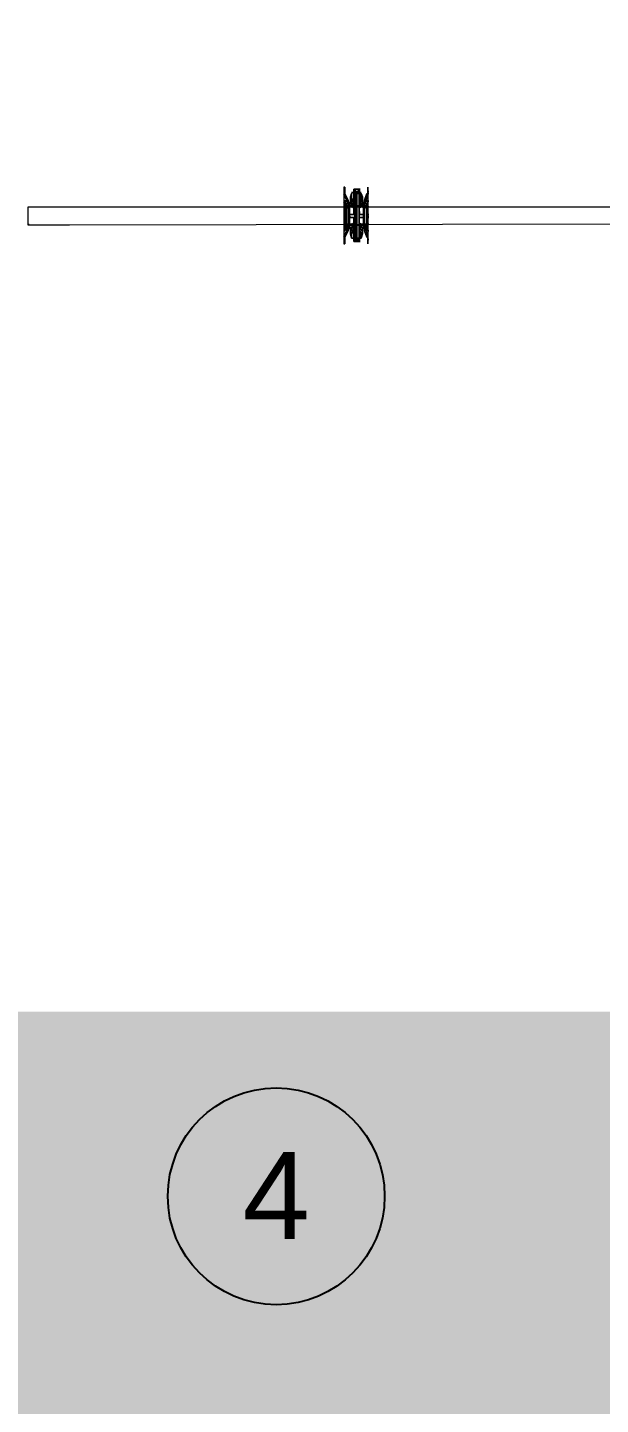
# Model space of a CAD drawing. Header units: feet. Extents: x -354 to 55127, y -297 to 4121.
# Drawn here: x 4316.1 to 4486.5, y 1053.7 to 1463 of the extents above; entities that cross this region are included whole.
import ezdxf
from ezdxf.enums import TextEntityAlignment as Align

# ---------------------------------------------------------------- set-up
doc = ezdxf.new("R2018")
doc.units = ezdxf.units.FT
doc.header["$MEASUREMENT"] = 0
doc.layers.add('G-ANNO-TEXT', color=1, linetype='Continuous')
doc.styles.add('NEI-A', font='arial.ttf')
doc.styles.get("Standard").update_dxf_attribs({"font": 'arial.ttf'})

# ---------------------------------------------------------------- blocks, each defined once
blk = doc.blocks.new('DETAIL_TITLE')
blk.add_circle((0.5923, -0.5126), 0.25)
at = {"style": 'NEI-A', "flags": 8}
blk.add_attdef('#', text='', height=0.2, dxfattribs=at).set_placement((0.5922, -0.5109), align=Align.MIDDLE_CENTER)
at = {"lineweight": 30, "flags": 104}
blk.add_attdef('DETAIL_TITLE', text='', height=0.2, dxfattribs=at).set_placement((0.9099, -0.5251), align=Align.BOTTOM_LEFT)
at = {"style": 'NEI-A'}
for tag, p in [('SCALE:', (0.9386, -0.7379)), ('1"_=_', (1.5474, -0.7379))]:
    blk.add_attdef(tag, text='', height=0.1, dxfattribs=at).set_placement(p, align=Align.BOTTOM_LEFT)
blk = doc.blocks.new('A$C47dfd34d')
at = {"lineweight": 5}
for points in [[(0.4866, 0.23), (0.4866, 0.2283), (0.485, 0.2283), (0.4866, 0.2283), (0.4866, 0.23), (0.4866, 0.2283), (0.4883, 0.225), (0.4866, 0.225), (0.485, 0.2267), (0.4866, 0.225), (0.4883, 0.225), (0.4866, 0.225), (0.4866, 0.2233), (0.4883, 0.2233), (0.4883, 0.2217), (0.49, 0.2217), (0.4883, 0.2217), (0.4883, 0.2233), (0.4883, 0.225), (0.4916, 0.225), (0.49, 0.2283), (0.4866, 0.2283), (0.49, 0.2283), (0.4916, 0.2283), (0.4916, 0.23), (0.4866, 0.24), (0.4866, 0.2383), (0.485, 0.2383), (0.49, 0.2283), (0.4866, 0.2283), (0.485, 0.2283), (0.4866, 0.2283), (0.4883, 0.225), (0.4866, 0.225), (0.485, 0.2267), (0.4866, 0.225), (0.4883, 0.225), (0.4866, 0.2283), (0.4883, 0.225), (0.4916, 0.225), (0.49, 0.2283), (0.485, 0.2383), (0.4866, 0.2383), (0.4866, 0.24), (0.4866, 0.2433), (0.4866, 0.25), (0.485, 0.25), (0.4866, 0.25), (0.4866, 0.2433), (0.4866, 0.24), (0.4916, 0.23), (0.4916, 0.2283), (0.49, 0.2283), (0.4866, 0.2283)], [(0.485, 0.24), (0.4866, 0.24)], [(0.4966, 0.225), (0.495, 0.225), (0.495, 0.235), (0.4966, 0.24), (0.4966, 0.2317), (0.5, 0.2317), (0.4966, 0.2317), (0.4966, 0.23), (0.4966, 0.2283), (0.5, 0.2283), (0.5016, 0.2283), (0.5, 0.2283), (0.4983, 0.2233), (0.4966, 0.2233), (0.4966, 0.23), (0.4966, 0.2233), (0.4983, 0.2233), (0.5, 0.2283), (0.4966, 0.2283), (0.4966, 0.23), (0.4966, 0.2317), (0.5, 0.2317), (0.5, 0.2417), (0.5, 0.2317), (0.4966, 0.2317), (0.4966, 0.24), (0.4966, 0.2317), (0.4966, 0.23), (0.4966, 0.2283), (0.5, 0.2283), (0.4983, 0.2233), (0.4966, 0.2233), (0.4966, 0.23), (0.4966, 0.225), (0.4983, 0.2233), (0.4966, 0.225), (0.4983, 0.2233), (0.4983, 0.225), (0.4983, 0.2233), (0.4966, 0.2233)], [(0.4966, 0.24), (0.4966, 0.2317), (0.4966, 0.23), (0.4966, 0.2283), (0.5, 0.2283), (0.4983, 0.2233), (0.5, 0.2233), (0.4983, 0.2233), (0.4966, 0.225), (0.4983, 0.2233), (0.4966, 0.225), (0.495, 0.225), (0.495, 0.235), (0.4966, 0.24), (0.495, 0.235), (0.495, 0.225), (0.4966, 0.225), (0.4966, 0.2267), (0.4966, 0.225), (0.495, 0.225), (0.495, 0.235), (0.495, 0.225), (0.4966, 0.225), (0.4966, 0.2267), (0.4966, 0.225), (0.495, 0.225), (0.495, 0.235)], [(0.495, 0.225), (0.495, 0.235), (0.495, 0.225), (0.4966, 0.225), (0.4983, 0.2233), (0.4966, 0.225), (0.4983, 0.2233), (0.4983, 0.225), (0.4983, 0.2233), (0.4966, 0.225), (0.4983, 0.2233), (0.4966, 0.225)], [(0.4966, 0.2417), (0.5, 0.2417)], [(0.5, 0.2433), (0.5, 0.235)], [(0.5016, 0.2317), (0.5, 0.2317), (0.5, 0.2417), (0.5, 0.2317), (0.5016, 0.2317), (0.5, 0.2317)], [(0.5016, 0.2117), (0.5, 0.2117), (0.5, 0.2367), (0.5016, 0.2367), (0.5, 0.2367), (0.5, 0.2117)], [(0.5016, 0.2117), (0.5, 0.2117), (0.5, 0.2367), (0.5016, 0.2367), (0.5, 0.2367), (0.5, 0.2117)], [(0.5016, 0.21), (0.5, 0.21), (0.5, 0.2117), (0.5, 0.21), (0.5016, 0.21), (0.5, 0.21), (0.5016, 0.21), (0.5, 0.21), (0.5, 0.2083), (0.5, 0.2117), (0.5, 0.21), (0.5, 0.2117), (0.5, 0.235), (0.5016, 0.235), (0.5, 0.235), (0.5, 0.2117), (0.5, 0.21), (0.5, 0.2117), (0.5, 0.2083), (0.5, 0.21)], [(0.5, 0.2117), (0.5, 0.2083), (0.5, 0.2117), (0.5, 0.235), (0.5016, 0.235), (0.5, 0.235)], [(0.505, 0.2433), (0.5033, 0.2433), (0.5016, 0.2433), (0.5033, 0.2433), (0.5016, 0.2433), (0.5033, 0.2433), (0.5016, 0.2433), (0.5033, 0.2433)], [(0.5033, 0.2417), (0.5033, 0.2217), (0.5016, 0.2217), (0.5016, 0.2417)], [(0.5033, 0.2217), (0.505, 0.2217), (0.505, 0.24), (0.5066, 0.24), (0.505, 0.24), (0.505, 0.2217), (0.5083, 0.2217), (0.5083, 0.2417), (0.505, 0.2417), (0.505, 0.2217), (0.5033, 0.2217), (0.5033, 0.1917), (0.5016, 0.1917), (0.5016, 0.2217), (0.5016, 0.1917), (0.5033, 0.1917)], [(0.5033, 0.2417), (0.5033, 0.2217), (0.5016, 0.2217), (0.5016, 0.2417)], [(0.5066, 0.245), (0.5066, 0.2433), (0.505, 0.2433), (0.505, 0.2417), (0.505, 0.2433), (0.5066, 0.2433)], [(0.505, 0.2417), (0.505, 0.2217), (0.5083, 0.2217), (0.5083, 0.2417)], [(0.5083, 0.2433), (0.5083, 0.2417)], [(0.5083, 0.2083), (0.5083, 0.2117), (0.51, 0.2117), (0.5083, 0.2117), (0.5083, 0.2367), (0.51, 0.2367), (0.5083, 0.2367), (0.5083, 0.2117)], [(0.5116, 0.2417), (0.51, 0.2417)], [(0.5116, 0.24), (0.5133, 0.235), (0.5116, 0.24), (0.5116, 0.2317), (0.51, 0.2317), (0.5116, 0.2317)], [(0.5233, 0.2433), (0.5216, 0.2433), (0.5216, 0.24), (0.5233, 0.24), (0.5216, 0.24), (0.5216, 0.2433), (0.5216, 0.25), (0.5216, 0.2433)], [(0.4866, 0.22), (0.485, 0.22)], [(0.485, 0.22), (0.4866, 0.22)], [(0.4916, 0.225), (0.4933, 0.225), (0.4916, 0.2283), (0.4916, 0.23), (0.4916, 0.2283), (0.49, 0.2283), (0.4916, 0.225), (0.4883, 0.225), (0.4883, 0.2233), (0.4866, 0.2233), (0.4866, 0.1883), (0.4883, 0.1883), (0.4866, 0.1883), (0.4866, 0.2233), (0.4883, 0.2233), (0.4883, 0.2217), (0.4883, 0.22), (0.49, 0.2183), (0.49, 0.22), (0.4916, 0.22), (0.49, 0.22), (0.4916, 0.22), (0.49, 0.22), (0.4916, 0.22), (0.49, 0.22), (0.4916, 0.22), (0.49, 0.22), (0.4916, 0.22), (0.4916, 0.2217)], [(0.4883, 0.1883), (0.4883, 0.19), (0.4883, 0.1883), (0.4883, 0.1867), (0.4883, 0.1883), (0.4866, 0.1883), (0.4866, 0.2233), (0.4866, 0.1883)], [(0.49, 0.2217), (0.4883, 0.22), (0.49, 0.2183), (0.4916, 0.22)], [(0.49, 0.2217), (0.4883, 0.2217), (0.4883, 0.22), (0.4883, 0.2183), (0.49, 0.2183), (0.4916, 0.2183), (0.4916, 0.22), (0.4916, 0.2217)], [(0.49, 0.2217), (0.4883, 0.22), (0.49, 0.2183), (0.4916, 0.22)], [(0.49, 0.2217), (0.4883, 0.22), (0.49, 0.2183), (0.4916, 0.22)], [(0.49, 0.2217), (0.4883, 0.22), (0.49, 0.2183), (0.4916, 0.22)], [(0.49, 0.22), (0.49, 0.2183), (0.4883, 0.22), (0.4883, 0.2183), (0.49, 0.2183), (0.4916, 0.2183), (0.4916, 0.22)], [(0.4883, 0.1917), (0.4883, 0.1933), (0.4883, 0.2183), (0.4883, 0.1933), (0.4916, 0.1933), (0.4916, 0.1917), (0.49, 0.1917)], [(0.4983, 0.2317), (0.4983, 0.2283)], [(0.4983, 0.2317), (0.4983, 0.2283)], [(0.5, 0.2233), (0.4983, 0.2233)], [(0.5, 0.2217), (0.4983, 0.2217)], [(0.5016, 0.2283), (0.5, 0.2283)], [(0.51, 0.2317), (0.5083, 0.2317)], [(0.5116, 0.225), (0.51, 0.2233), (0.51, 0.225), (0.51, 0.2233)], [(0.5166, 0.23), (0.5166, 0.2283)], [(0.5166, 0.2217), (0.5166, 0.225), (0.5166, 0.2217), (0.5166, 0.22), (0.5166, 0.2217), (0.5183, 0.2217)], [(0.5183, 0.2217), (0.5166, 0.22), (0.5183, 0.2183), (0.52, 0.22)], [(0.5183, 0.2217), (0.5166, 0.22), (0.5183, 0.2183), (0.52, 0.22)], [(0.52, 0.22), (0.5183, 0.22)], [(0.5183, 0.22), (0.52, 0.22), (0.5183, 0.2183)], [(0.52, 0.2233), (0.52, 0.225), (0.5216, 0.225), (0.5216, 0.2267), (0.5216, 0.225), (0.52, 0.225)], [(0.485, 0.2083), (0.4866, 0.2083)], [(0.4866, 0.2083), (0.485, 0.2083)], [(0.485, 0.205), (0.4866, 0.205)], [(0.4866, 0.205), (0.485, 0.205)], [(0.485, 0.2033), (0.4866, 0.2033)], [(0.4866, 0.2033), (0.485, 0.2033)], [(0.485, 0.1933), (0.4866, 0.1933)], [(0.4866, 0.1933), (0.485, 0.1933)], [(0.4883, 0.1917), (0.4883, 0.1933), (0.49, 0.1933), (0.4916, 0.1933), (0.4916, 0.1917), (0.49, 0.1917), (0.49, 0.19)], [(0.49, 0.1933), (0.4883, 0.1917), (0.49, 0.19), (0.4916, 0.1917)], [(0.49, 0.1933), (0.4883, 0.1917), (0.49, 0.19), (0.4916, 0.1917)], [(0.49, 0.1933), (0.4883, 0.1933), (0.4883, 0.1917), (0.4883, 0.19), (0.49, 0.19), (0.4916, 0.19), (0.4916, 0.1917), (0.4916, 0.1933)], [(0.49, 0.1933), (0.4883, 0.1917), (0.49, 0.19), (0.4916, 0.1917)], [(0.49, 0.1933), (0.4883, 0.1917), (0.49, 0.19), (0.4916, 0.1917)], [(0.4916, 0.1917), (0.49, 0.1917)], [(0.4916, 0.1917), (0.49, 0.1917)], [(0.4916, 0.1917), (0.49, 0.1917)], [(0.4916, 0.1917), (0.49, 0.1917)], [(0.5, 0.2), (0.5, 0.2033), (0.5, 0.2), (0.5, 0.2017), (0.5, 0.2033), (0.5016, 0.2033), (0.5, 0.2033), (0.5016, 0.2033), (0.5, 0.2033), (0.5, 0.2), (0.5, 0.2033), (0.5016, 0.2033), (0.5, 0.2033), (0.5016, 0.2033), (0.5, 0.2033), (0.5016, 0.2033), (0.5, 0.2033), (0.5016, 0.2033), (0.4933, 0.2033), (0.5016, 0.2033), (0.5, 0.2033), (0.5, 0.2), (0.5, 0.2033), (0.5016, 0.2033), (0.5, 0.2033), (0.5016, 0.2033), (0.5, 0.2033), (0.5, 0.2017), (0.5, 0.2), (0.5, 0.2033), (0.5, 0.2), (0.5, 0.1783), (0.5, 0.1683), (0.5, 0.1783), (0.5016, 0.1783), (0.5, 0.1783)], [(0.5016, 0.2033), (0.4933, 0.2033)], [(0.4933, 0.1933), (0.5, 0.1933)], [(0.5, 0.1933), (0.4933, 0.1933)], [(0.4933, 0.1917), (0.4966, 0.1917), (0.4933, 0.1917), (0.5, 0.1917), (0.4983, 0.1917), (0.5, 0.1917)], [(0.4983, 0.1883), (0.4983, 0.19), (0.4966, 0.1883), (0.4966, 0.1867), (0.4966, 0.1883), (0.4983, 0.1883), (0.5, 0.185), (0.4983, 0.185), (0.4983, 0.1833), (0.4966, 0.1833), (0.4966, 0.1867), (0.4966, 0.1883), (0.495, 0.1883), (0.495, 0.1783), (0.4966, 0.1717), (0.495, 0.1783), (0.4966, 0.1717), (0.495, 0.1783), (0.495, 0.1883), (0.4966, 0.1883), (0.4966, 0.1867), (0.4966, 0.1883), (0.4983, 0.1883), (0.5, 0.1883)], [(0.4966, 0.1883), (0.495, 0.1883), (0.495, 0.1783), (0.495, 0.1883), (0.4966, 0.1883), (0.4983, 0.19), (0.4966, 0.1883), (0.495, 0.1883), (0.495, 0.1783), (0.495, 0.1883), (0.4966, 0.1883), (0.4983, 0.19), (0.4966, 0.1883), (0.4983, 0.19)], [(0.4983, 0.195), (0.4966, 0.1933)], [(0.4966, 0.1833), (0.4966, 0.1883), (0.4983, 0.1883), (0.5, 0.185), (0.4983, 0.185), (0.4983, 0.1833), (0.4966, 0.1833), (0.4966, 0.1867), (0.4966, 0.1883), (0.4983, 0.19), (0.4983, 0.1883), (0.4983, 0.19), (0.4966, 0.1883), (0.4983, 0.19), (0.4966, 0.1883), (0.4983, 0.19), (0.4983, 0.1883), (0.5, 0.1883), (0.4983, 0.1883), (0.5, 0.185), (0.5016, 0.185), (0.5, 0.185), (0.5016, 0.185), (0.5, 0.185), (0.4983, 0.185), (0.4983, 0.1833)], [(0.5, 0.1917), (0.4983, 0.1917)], [(0.5, 0.1917), (0.4983, 0.1917)], [(0.5, 0.1917), (0.4983, 0.1917)], [(0.5016, 0.21), (0.5, 0.21), (0.5, 0.2083), (0.5, 0.21), (0.5016, 0.21), (0.5, 0.21)], [(0.5016, 0.21), (0.5, 0.21)], [(0.5016, 0.2033), (0.5, 0.2033), (0.5016, 0.2033), (0.5, 0.2033), (0.5016, 0.2033), (0.5, 0.2033), (0.5016, 0.2033), (0.5, 0.2033), (0.5, 0.2017), (0.5, 0.2), (0.5, 0.1783), (0.5016, 0.1783), (0.5, 0.1783), (0.5, 0.2), (0.5, 0.2017), (0.5, 0.2033)], [(0.5016, 0.2033), (0.5, 0.2033)], [(0.5016, 0.2017), (0.5, 0.2017), (0.5, 0.1767), (0.5016, 0.1767), (0.5, 0.1767), (0.5, 0.2017)], [(0.5016, 0.2017), (0.5, 0.2017), (0.5, 0.1767), (0.5016, 0.1767), (0.5, 0.1767), (0.5, 0.2017)], [(0.5083, 0.2), (0.5083, 0.2017)], [(0.515, 0.1933), (0.5083, 0.1933)], [(0.51, 0.19), (0.5116, 0.1883), (0.51, 0.19), (0.51, 0.1883), (0.5083, 0.1883), (0.51, 0.1883)], [(0.5183, 0.1933), (0.5166, 0.1917), (0.5183, 0.19), (0.52, 0.1917)], [(0.5183, 0.1933), (0.5166, 0.1917), (0.5183, 0.19), (0.52, 0.1917)], [(0.52, 0.1917), (0.5183, 0.1917)], [(0.5233, 0.2083), (0.5216, 0.2083)], [(0.5233, 0.2083), (0.5216, 0.2083)], [(0.5233, 0.205), (0.5216, 0.205)], [(0.5233, 0.2033), (0.5216, 0.2033)], [(0.5233, 0.1933), (0.5216, 0.1933)], [(0.485, 0.1867), (0.4866, 0.1883), (0.4883, 0.1883), (0.4866, 0.185), (0.49, 0.185), (0.485, 0.175), (0.4866, 0.175), (0.4866, 0.1733), (0.4916, 0.1833), (0.49, 0.185), (0.4866, 0.185), (0.4883, 0.1883), (0.4866, 0.1883)], [(0.485, 0.1833), (0.4866, 0.1833), (0.4866, 0.185), (0.4866, 0.1833)], [(0.485, 0.1833), (0.4866, 0.1833), (0.4866, 0.185), (0.4866, 0.1833)], [(0.4866, 0.1883), (0.4866, 0.1867)], [(0.495, 0.1883), (0.495, 0.1783)], [(0.4966, 0.1867), (0.4966, 0.1883), (0.4983, 0.1883), (0.5, 0.185), (0.4983, 0.185), (0.4983, 0.1833), (0.4966, 0.1833)], [(0.4966, 0.1817), (0.4966, 0.18)], [(0.4966, 0.1717), (0.4966, 0.18), (0.5, 0.18), (0.5, 0.1717)], [(0.4966, 0.1717), (0.5, 0.1717), (0.5, 0.18), (0.4966, 0.18)], [(0.4966, 0.1717), (0.4966, 0.18), (0.5, 0.18), (0.5, 0.1717)], [(0.4983, 0.1833), (0.4983, 0.18)], [(0.4983, 0.1833), (0.4983, 0.18)], [(0.5016, 0.18), (0.5, 0.18)], [(0.5, 0.1783), (0.5, 0.1683)], [(0.505, 0.17), (0.5033, 0.17), (0.5016, 0.17), (0.5033, 0.17)], [(0.5066, 0.1717), (0.505, 0.1717)], [(0.5083, 0.17), (0.5066, 0.17)], [(0.51, 0.185), (0.5083, 0.185), (0.51, 0.185), (0.5116, 0.185), (0.5116, 0.1833), (0.5133, 0.1867), (0.5116, 0.1883), (0.51, 0.1883)], [(0.5083, 0.18), (0.51, 0.18), (0.51, 0.1833), (0.51, 0.18)], [(0.5083, 0.1683), (0.5083, 0.1717), (0.51, 0.1717), (0.5116, 0.1717), (0.5116, 0.18), (0.5116, 0.1817), (0.5116, 0.18), (0.51, 0.18), (0.51, 0.1717), (0.5083, 0.1717), (0.5083, 0.1683), (0.51, 0.1683)], [(0.5116, 0.1833), (0.5133, 0.1867), (0.5116, 0.1883), (0.51, 0.1883), (0.51, 0.185), (0.5116, 0.185)], [(0.5116, 0.1717), (0.51, 0.1717), (0.51, 0.18), (0.5116, 0.18)], [(0.5116, 0.1717), (0.5133, 0.1783), (0.5133, 0.1883), (0.5133, 0.1867), (0.5133, 0.1883), (0.5133, 0.1783)], [(0.5216, 0.1867), (0.5216, 0.1883), (0.52, 0.1883), (0.5216, 0.185), (0.5183, 0.185), (0.5216, 0.175), (0.5216, 0.1733), (0.52, 0.1733), (0.5166, 0.1833), (0.5166, 0.185), (0.5183, 0.185), (0.5166, 0.1883), (0.5216, 0.1883), (0.5216, 0.1867), (0.5216, 0.1883)], [(0.5216, 0.1833), (0.5216, 0.185), (0.5216, 0.1833), (0.5233, 0.1833)], [(0.5216, 0.1733), (0.5216, 0.1717), (0.5216, 0.17), (0.5216, 0.1633), (0.5216, 0.1717)], [(0.5233, 0.17), (0.5216, 0.17)], [(0.505, 0.1683), (0.5066, 0.1683), (0.5083, 0.1683), (0.5066, 0.1683), (0.5083, 0.1667), (0.51, 0.1667), (0.5083, 0.1667), (0.5066, 0.1667), (0.5083, 0.1667), (0.51, 0.1667), (0.5083, 0.1667), (0.5066, 0.1667), (0.5083, 0.1667), (0.5066, 0.1683), (0.505, 0.1683), (0.5033, 0.1683), (0.5016, 0.1683), (0.5033, 0.1683), (0.5016, 0.1683), (0.5033, 0.1683)], [(0.5083, 0.1683), (0.5066, 0.1683)]]:
    blk.add_lwpolyline(points, close=True, dxfattribs=at)
for points in [[(0.49, 0.2283), (0.485, 0.2383), (0.4866, 0.2383), (0.4866, 0.24), (0.4866, 0.2433), (0.4866, 0.25), (0.485, 0.25), (0.4866, 0.25), (0.4866, 0.2433), (0.4866, 0.24), (0.4916, 0.23), (0.4916, 0.2283), (0.49, 0.2283), (0.4916, 0.2283), (0.4933, 0.225), (0.4916, 0.225), (0.4916, 0.2217), (0.49, 0.2217), (0.4916, 0.2217), (0.4916, 0.22), (0.49, 0.22), (0.4916, 0.22), (0.4916, 0.2217), (0.49, 0.2217), (0.4883, 0.2217), (0.4883, 0.22)], [(0.485, 0.25), (0.485, 0.1633)], [(0.485, 0.2433), (0.4866, 0.2433), (0.485, 0.2433)], [(0.485, 0.2433), (0.4866, 0.2433), (0.485, 0.2433)], [(0.485, 0.2433), (0.4866, 0.2433), (0.485, 0.2433)], [(0.485, 0.2433), (0.4866, 0.2433), (0.485, 0.2433)], [(0.4883, 0.1867), (0.4883, 0.1883), (0.4883, 0.19), (0.4883, 0.1883), (0.4916, 0.1883), (0.49, 0.185), (0.4916, 0.1833), (0.4866, 0.1733), (0.4866, 0.175), (0.485, 0.175), (0.49, 0.185), (0.4916, 0.1833), (0.4866, 0.1733), (0.4866, 0.175), (0.485, 0.175), (0.49, 0.185), (0.4916, 0.185), (0.4933, 0.1883), (0.4916, 0.1883), (0.4933, 0.1883), (0.4933, 0.225), (0.4916, 0.225), (0.4933, 0.225), (0.4916, 0.2283), (0.4916, 0.23), (0.4916, 0.2283), (0.49, 0.2283), (0.4916, 0.2283), (0.4916, 0.23), (0.4866, 0.24), (0.485, 0.24), (0.4866, 0.24), (0.4866, 0.2383), (0.485, 0.2383), (0.49, 0.2283)], [(0.4866, 0.24), (0.4866, 0.24)], [(0.4866, 0.24), (0.4866, 0.24)], [(0.4866, 0.24), (0.4866, 0.24)], [(0.4866, 0.24), (0.4866, 0.24)], [(0.4966, 0.2417), (0.5, 0.2417)], [(0.4966, 0.2417), (0.5, 0.2417)], [(0.4966, 0.235), (0.4966, 0.235)], [(0.4966, 0.235), (0.4966, 0.235)], [(0.4966, 0.235), (0.4966, 0.235)], [(0.4966, 0.235), (0.4966, 0.235)], [(0.4983, 0.24), (0.4983, 0.24)], [(0.4983, 0.24), (0.4983, 0.24)], [(0.4983, 0.24), (0.4983, 0.24)], [(0.4983, 0.24), (0.4983, 0.24)], [(0.5016, 0.2467), (0.5, 0.2467), (0.5016, 0.2467), (0.5016, 0.245), (0.5, 0.245), (0.5016, 0.245), (0.5033, 0.2433), (0.5016, 0.2433), (0.5, 0.2433), (0.5, 0.245), (0.5, 0.2467), (0.5, 0.245), (0.5016, 0.245), (0.5033, 0.2433), (0.5033, 0.2417), (0.5033, 0.2433), (0.5016, 0.245), (0.5, 0.245), (0.5, 0.2467), (0.5016, 0.2467), (0.5, 0.2467), (0.5, 0.245), (0.5016, 0.245), (0.5033, 0.245), (0.5016, 0.245), (0.5, 0.245), (0.5016, 0.245), (0.5033, 0.2433), (0.505, 0.2433), (0.5033, 0.2433), (0.5016, 0.2433), (0.5016, 0.2417), (0.5016, 0.2433), (0.5, 0.2433), (0.5016, 0.2433), (0.5, 0.2433), (0.5, 0.235), (0.5, 0.2433), (0.5, 0.245), (0.5, 0.2467), (0.5016, 0.2467), (0.5016, 0.245), (0.5033, 0.2433), (0.505, 0.2433), (0.5033, 0.2433), (0.5016, 0.2433), (0.5033, 0.2433), (0.5016, 0.2433), (0.5033, 0.2433), (0.5016, 0.2433), (0.5033, 0.2433), (0.5016, 0.2433), (0.5033, 0.2433), (0.505, 0.2433), (0.5066, 0.2433), (0.5083, 0.2433), (0.5083, 0.235), (0.5083, 0.2117), (0.5083, 0.2367), (0.51, 0.2367), (0.5083, 0.2367), (0.5083, 0.2117), (0.5083, 0.2083), (0.5083, 0.21), (0.51, 0.21), (0.5083, 0.21), (0.51, 0.21), (0.5083, 0.21), (0.5083, 0.2117), (0.5083, 0.21), (0.5083, 0.2117), (0.5083, 0.21), (0.51, 0.21), (0.5083, 0.21), (0.5083, 0.2083), (0.515, 0.2083), (0.5166, 0.2083), (0.515, 0.2083), (0.515, 0.205)], [(0.51, 0.2233), (0.5083, 0.2233), (0.51, 0.2233), (0.51, 0.2283), (0.51, 0.2317), (0.51, 0.2417), (0.5083, 0.2417), (0.5083, 0.2433), (0.51, 0.2433), (0.5083, 0.2433), (0.51, 0.2433), (0.5083, 0.2433), (0.51, 0.2433), (0.5083, 0.2433), (0.5066, 0.2433), (0.505, 0.2433), (0.5033, 0.2433), (0.505, 0.2433), (0.5066, 0.2433), (0.505, 0.2433), (0.5033, 0.2433), (0.5016, 0.2433), (0.5, 0.2433), (0.5, 0.235), (0.5, 0.2433), (0.5, 0.245), (0.5016, 0.245), (0.5, 0.245), (0.5016, 0.245), (0.5, 0.245), (0.5, 0.2467), (0.5016, 0.2467), (0.5066, 0.2467), (0.5083, 0.2467), (0.5083, 0.245), (0.5066, 0.245), (0.5083, 0.245), (0.5083, 0.2467), (0.5016, 0.2467), (0.5, 0.2467), (0.5, 0.245), (0.5016, 0.245), (0.5033, 0.2433), (0.5033, 0.2417), (0.5033, 0.2433), (0.5016, 0.245), (0.5, 0.245), (0.5, 0.2467), (0.5, 0.245), (0.5, 0.2433), (0.5, 0.235), (0.5, 0.2433), (0.5016, 0.2433), (0.5016, 0.2417), (0.5016, 0.2433), (0.5, 0.2433), (0.5016, 0.2433), (0.5033, 0.2433), (0.5016, 0.2433), (0.5033, 0.2433), (0.505, 0.2433), (0.5033, 0.2433), (0.5016, 0.245), (0.5016, 0.2467), (0.5083, 0.2467), (0.5083, 0.245), (0.5066, 0.245), (0.5066, 0.2433), (0.505, 0.2433), (0.5066, 0.2433), (0.5083, 0.2433), (0.5066, 0.2433), (0.5083, 0.2433), (0.5066, 0.2433), (0.5083, 0.2433), (0.5066, 0.2433), (0.5083, 0.2433), (0.5066, 0.2433), (0.5066, 0.245), (0.5083, 0.245), (0.5083, 0.2467), (0.5083, 0.245), (0.5066, 0.245), (0.5083, 0.245), (0.51, 0.245), (0.5083, 0.245), (0.5083, 0.2467), (0.5083, 0.245), (0.5083, 0.2433), (0.5066, 0.2433), (0.5066, 0.245), (0.5083, 0.245), (0.5083, 0.2467), (0.51, 0.2467), (0.5083, 0.2467), (0.5083, 0.245)], [(0.5, 0.245), (0.5, 0.245)], [(0.5, 0.245), (0.5, 0.245)], [(0.5, 0.245), (0.5, 0.245)], [(0.5, 0.245), (0.5, 0.245)], [(0.505, 0.2217), (0.5033, 0.2217), (0.5033, 0.2417), (0.5016, 0.2417), (0.5016, 0.2217), (0.5016, 0.1917), (0.5033, 0.1917), (0.5033, 0.2217), (0.5016, 0.2217), (0.5016, 0.2417), (0.5033, 0.2417), (0.5033, 0.2217), (0.505, 0.2217), (0.505, 0.1917), (0.5033, 0.1917), (0.5033, 0.1717), (0.5033, 0.1683), (0.5016, 0.1683), (0.5, 0.1667), (0.5, 0.1683), (0.5016, 0.17), (0.5016, 0.1717), (0.5, 0.1717), (0.5016, 0.1717), (0.5016, 0.17), (0.5, 0.1683), (0.5016, 0.1683), (0.5, 0.1683), (0.5, 0.17), (0.5016, 0.17), (0.5033, 0.17), (0.505, 0.17), (0.5033, 0.17), (0.5016, 0.17), (0.5033, 0.17)], [(0.5, 0.2417), (0.5016, 0.2417)], [(0.515, 0.1917), (0.5116, 0.1917), (0.51, 0.1917), (0.5083, 0.1917), (0.51, 0.1917), (0.5083, 0.1917), (0.5083, 0.1717), (0.505, 0.1717), (0.505, 0.1917), (0.5033, 0.1917), (0.5033, 0.1717), (0.5016, 0.1717), (0.5016, 0.1917), (0.5016, 0.1717), (0.5033, 0.1717), (0.505, 0.1717), (0.505, 0.17), (0.5033, 0.17), (0.5016, 0.17), (0.5033, 0.17), (0.505, 0.17), (0.5066, 0.17), (0.505, 0.17), (0.505, 0.1717), (0.505, 0.17), (0.5033, 0.17), (0.5016, 0.17), (0.5, 0.17), (0.5, 0.1683), (0.5016, 0.1683), (0.5033, 0.1683), (0.505, 0.1683), (0.505, 0.1717), (0.5033, 0.1717), (0.5033, 0.1683), (0.505, 0.1683), (0.5066, 0.1683), (0.5083, 0.1683), (0.5083, 0.1783), (0.5083, 0.1683), (0.5066, 0.1683), (0.5083, 0.1683), (0.5083, 0.1783), (0.5083, 0.2), (0.5083, 0.1783), (0.5083, 0.1683), (0.5066, 0.1683), (0.505, 0.1683), (0.505, 0.1717), (0.505, 0.2217), (0.505, 0.24), (0.5033, 0.24), (0.505, 0.24), (0.5066, 0.24), (0.505, 0.24), (0.505, 0.2217), (0.505, 0.1917), (0.5083, 0.1917), (0.5083, 0.2217), (0.5083, 0.1917), (0.505, 0.1917), (0.505, 0.2217), (0.5083, 0.2217), (0.5083, 0.2417), (0.505, 0.2417), (0.505, 0.2217), (0.5066, 0.2217)], [(0.5083, 0.2467), (0.5016, 0.2467), (0.5016, 0.245), (0.5033, 0.245)], [(0.5116, 0.1917), (0.5133, 0.1917), (0.5116, 0.1917), (0.5083, 0.1917), (0.5083, 0.1717), (0.505, 0.1717), (0.505, 0.1917), (0.5033, 0.1917), (0.5033, 0.1717), (0.5016, 0.1717), (0.5016, 0.1917), (0.5033, 0.1917), (0.5033, 0.2217), (0.5016, 0.2217), (0.5016, 0.1917), (0.5016, 0.1717), (0.5033, 0.1717), (0.5033, 0.1917), (0.505, 0.1917), (0.505, 0.2217), (0.5083, 0.2217), (0.5083, 0.2417), (0.505, 0.2417), (0.505, 0.2217), (0.505, 0.1717), (0.505, 0.1683), (0.5066, 0.1683), (0.505, 0.1683), (0.5033, 0.1683), (0.5016, 0.1683), (0.5033, 0.1683), (0.505, 0.1683), (0.5033, 0.1683), (0.5016, 0.1683), (0.5033, 0.1683), (0.5033, 0.1717), (0.505, 0.1717), (0.505, 0.1917)], [(0.5166, 0.205), (0.515, 0.205), (0.515, 0.2083), (0.5083, 0.2083), (0.5083, 0.21), (0.51, 0.21), (0.5083, 0.21), (0.51, 0.21), (0.5083, 0.21), (0.5083, 0.2083), (0.515, 0.2083), (0.5083, 0.2083), (0.5083, 0.2117), (0.5083, 0.235), (0.5083, 0.2433), (0.5066, 0.2433), (0.505, 0.2433), (0.5033, 0.2433), (0.505, 0.2433), (0.5033, 0.2433), (0.505, 0.2433), (0.5066, 0.2433), (0.5083, 0.2433), (0.5066, 0.2433), (0.5083, 0.2433), (0.5083, 0.235), (0.51, 0.235), (0.5083, 0.235), (0.51, 0.235), (0.5083, 0.235), (0.5083, 0.2433), (0.5066, 0.2433), (0.5066, 0.245), (0.5066, 0.2433), (0.505, 0.2433), (0.505, 0.2417), (0.5066, 0.2417), (0.505, 0.2417), (0.5066, 0.2417), (0.505, 0.2417), (0.505, 0.2433), (0.5066, 0.2433), (0.5066, 0.245), (0.5083, 0.245), (0.5083, 0.2467), (0.5083, 0.245), (0.5083, 0.2433), (0.5066, 0.2433), (0.5083, 0.2433), (0.5066, 0.2433), (0.505, 0.2433)], [(0.5033, 0.2433), (0.505, 0.2433)], [(0.5033, 0.2433), (0.505, 0.2433)], [(0.5033, 0.2433), (0.505, 0.2433)], [(0.5033, 0.2433), (0.505, 0.2433)], [(0.5033, 0.24), (0.505, 0.24)], [(0.5033, 0.24), (0.505, 0.24)], [(0.505, 0.2433), (0.5066, 0.2433), (0.505, 0.2433)], [(0.505, 0.24), (0.505, 0.2433)], [(0.505, 0.24), (0.505, 0.2433)], [(0.505, 0.2433), (0.5066, 0.2433)], [(0.505, 0.2433), (0.5066, 0.2433), (0.505, 0.2433)], [(0.505, 0.24), (0.505, 0.2433)], [(0.505, 0.2433), (0.5066, 0.2433)], [(0.505, 0.2433), (0.5066, 0.2433), (0.505, 0.2433)], [(0.505, 0.24), (0.505, 0.2433)], [(0.5066, 0.245), (0.5083, 0.245), (0.5083, 0.2467), (0.5083, 0.245), (0.51, 0.245)], [(0.5066, 0.2433), (0.5083, 0.2433)], [(0.5083, 0.245), (0.5083, 0.245)], [(0.5083, 0.245), (0.5083, 0.245)], [(0.5083, 0.245), (0.5083, 0.245)], [(0.5083, 0.245), (0.5083, 0.245)], [(0.5083, 0.245), (0.5083, 0.245)], [(0.5083, 0.245), (0.5083, 0.245)], [(0.5083, 0.245), (0.5083, 0.245)], [(0.5083, 0.245), (0.5083, 0.245)], [(0.5083, 0.2433), (0.51, 0.2433)], [(0.5083, 0.2433), (0.51, 0.2433)], [(0.51, 0.2433), (0.5083, 0.2433), (0.51, 0.2433), (0.5083, 0.2433), (0.5083, 0.2417), (0.51, 0.2417), (0.51, 0.2317), (0.51, 0.2283), (0.51, 0.2233), (0.5116, 0.2233), (0.5116, 0.225), (0.5133, 0.225), (0.515, 0.225), (0.5133, 0.225), (0.5116, 0.23), (0.5133, 0.225), (0.5116, 0.2233), (0.5133, 0.225), (0.5133, 0.235), (0.5133, 0.225), (0.5133, 0.2267), (0.5133, 0.225), (0.5116, 0.2233), (0.5133, 0.225), (0.5133, 0.235), (0.5133, 0.225), (0.5116, 0.225), (0.5116, 0.2233), (0.51, 0.2233)], [(0.5133, 0.1883), (0.5133, 0.1783), (0.5133, 0.1883), (0.5116, 0.19), (0.5133, 0.1883), (0.5116, 0.19), (0.5133, 0.1883), (0.515, 0.1883), (0.5166, 0.1883), (0.515, 0.1883), (0.5166, 0.185), (0.5183, 0.185), (0.5216, 0.185), (0.52, 0.1883), (0.52, 0.1867), (0.52, 0.1883), (0.52, 0.19), (0.52, 0.1883), (0.5216, 0.1883), (0.5216, 0.2233), (0.5216, 0.225), (0.5216, 0.2233), (0.52, 0.2233), (0.5216, 0.2233), (0.5216, 0.1883), (0.52, 0.1883), (0.5166, 0.1883), (0.5183, 0.185), (0.5166, 0.185), (0.5166, 0.1833), (0.52, 0.1733), (0.5216, 0.1733), (0.5216, 0.175), (0.5183, 0.185), (0.5166, 0.185), (0.5166, 0.1833), (0.5166, 0.185), (0.515, 0.1883), (0.5166, 0.1883), (0.5166, 0.19), (0.5166, 0.1883), (0.515, 0.1883), (0.515, 0.225), (0.5166, 0.225), (0.515, 0.225), (0.5166, 0.2283), (0.5183, 0.2283), (0.5216, 0.2383), (0.52, 0.24), (0.5166, 0.23), (0.5166, 0.2283), (0.5183, 0.2283), (0.5166, 0.225), (0.52, 0.225), (0.5216, 0.2283), (0.5183, 0.2283), (0.5216, 0.2283), (0.5216, 0.23), (0.5216, 0.2283), (0.5233, 0.2283), (0.5216, 0.2283), (0.52, 0.225), (0.5166, 0.225), (0.5183, 0.2283), (0.5166, 0.2283), (0.5166, 0.23), (0.52, 0.24), (0.5216, 0.2383), (0.5183, 0.2283), (0.5166, 0.2283), (0.515, 0.225), (0.5166, 0.225), (0.515, 0.225), (0.515, 0.1883)], [(0.5116, 0.235), (0.5116, 0.235)], [(0.5116, 0.235), (0.5116, 0.235)], [(0.5216, 0.25), (0.5216, 0.1633)], [(0.5216, 0.2433), (0.5216, 0.2433)], [(0.5216, 0.24), (0.5216, 0.24)], [(0.5216, 0.24), (0.5216, 0.24)], [(0.9247, 0.1933), (0.9231, 0.1933), (0.9214, 0.1933), (0.065, 0.1917), (0.0017, 0.1917), (0.0017, 0.22), (0.065, 0.22), (0.9231, 0.22), (0.9214, 0.2183), (0.9197, 0.2167), (0.9214, 0.2183), (0.9231, 0.2183), (0.9247, 0.22), (0.9264, 0.22), (0.9247, 0.22), (0.9231, 0.22), (0.9214, 0.2183), (0.9231, 0.2183), (0.9247, 0.2183), (0.9281, 0.2183), (0.9281, 0.1917)], [(0.0017, 0.22), (0.0033, 0.22)], [(0.4916, 0.1933), (0.4916, 0.2183), (0.49, 0.2183), (0.4883, 0.2183), (0.4883, 0.1933), (0.49, 0.1933), (0.4916, 0.1933), (0.49, 0.1933), (0.4883, 0.1933), (0.4883, 0.1917), (0.4883, 0.19), (0.49, 0.19), (0.4916, 0.19), (0.4916, 0.1883), (0.4933, 0.1883), (0.4916, 0.185), (0.4933, 0.1883), (0.4916, 0.1883), (0.4916, 0.19), (0.4916, 0.1883), (0.4933, 0.1883), (0.4916, 0.185), (0.4916, 0.1833), (0.4916, 0.185), (0.49, 0.185), (0.4916, 0.185), (0.4916, 0.1833), (0.4916, 0.185), (0.49, 0.185), (0.4916, 0.1883), (0.4883, 0.1883), (0.4866, 0.1883), (0.4883, 0.1883), (0.4916, 0.1883), (0.49, 0.185), (0.485, 0.175), (0.4866, 0.175), (0.4866, 0.1733), (0.4916, 0.1833), (0.49, 0.185), (0.4866, 0.185), (0.4883, 0.1883), (0.4916, 0.1883), (0.49, 0.185), (0.4866, 0.185), (0.4883, 0.1883), (0.4883, 0.1867)], [(0.4883, 0.2233), (0.4866, 0.2233), (0.4866, 0.225)], [(0.4866, 0.2233), (0.4866, 0.225)], [(0.4866, 0.2233), (0.4866, 0.225)], [(0.49, 0.2283), (0.4916, 0.225), (0.4883, 0.225)], [(0.4883, 0.2233), (0.4883, 0.225)], [(0.4883, 0.225), (0.4883, 0.2233), (0.4883, 0.2217), (0.49, 0.2217), (0.4916, 0.2217), (0.49, 0.2217), (0.4916, 0.2217), (0.4916, 0.22), (0.49, 0.22), (0.4916, 0.22), (0.49, 0.22), (0.4916, 0.22), (0.49, 0.22), (0.4916, 0.22), (0.49, 0.22), (0.4916, 0.22), (0.4916, 0.2217), (0.4916, 0.225), (0.4933, 0.225), (0.4933, 0.1883), (0.4916, 0.1883), (0.4916, 0.19), (0.4916, 0.1917), (0.49, 0.1917), (0.4883, 0.1917), (0.4883, 0.1933), (0.4883, 0.2183), (0.49, 0.2183), (0.4916, 0.2183), (0.4916, 0.22), (0.49, 0.22), (0.4916, 0.22), (0.49, 0.22), (0.4916, 0.22), (0.49, 0.22), (0.4916, 0.22), (0.49, 0.22), (0.4916, 0.22), (0.49, 0.22), (0.4916, 0.22), (0.49, 0.22), (0.4916, 0.22), (0.49, 0.22), (0.4916, 0.22), (0.49, 0.22), (0.4916, 0.22), (0.49, 0.22), (0.49, 0.2183), (0.4883, 0.22), (0.49, 0.22), (0.4916, 0.22), (0.4916, 0.2217), (0.49, 0.2217), (0.4883, 0.2217), (0.4883, 0.22), (0.4883, 0.2217), (0.49, 0.2217), (0.4883, 0.2217), (0.4883, 0.22), (0.4883, 0.2217), (0.4883, 0.22), (0.49, 0.2183), (0.49, 0.22), (0.4883, 0.22), (0.4883, 0.2183), (0.4883, 0.22)], [(0.4883, 0.2217), (0.4883, 0.2217)], [(0.4883, 0.2217), (0.4883, 0.2217)], [(0.4883, 0.2217), (0.4883, 0.2217)], [(0.4883, 0.22), (0.4883, 0.22)], [(0.4883, 0.22), (0.4883, 0.22)], [(0.4883, 0.22), (0.4883, 0.22)], [(0.4883, 0.2183), (0.4883, 0.2183)], [(0.4883, 0.2183), (0.4883, 0.2183)], [(0.4883, 0.2183), (0.4883, 0.2183)], [(0.4916, 0.2283), (0.49, 0.2283)], [(0.49, 0.225), (0.49, 0.225)], [(0.49, 0.225), (0.49, 0.225)], [(0.49, 0.225), (0.49, 0.225)], [(0.49, 0.225), (0.49, 0.225)], [(0.49, 0.2217), (0.49, 0.2217)], [(0.49, 0.2217), (0.49, 0.2217)], [(0.49, 0.2217), (0.49, 0.2217)], [(0.49, 0.22), (0.4916, 0.22), (0.49, 0.22)], [(0.49, 0.2183), (0.49, 0.2183)], [(0.49, 0.2183), (0.49, 0.2183)], [(0.49, 0.2183), (0.49, 0.2183)], [(0.4916, 0.2283), (0.4933, 0.225), (0.4916, 0.225)], [(0.4933, 0.225), (0.4916, 0.225)], [(0.4916, 0.225), (0.4916, 0.225)], [(0.4933, 0.225), (0.4933, 0.1883), (0.4916, 0.1883)], [(0.4916, 0.2217), (0.4916, 0.225)], [(0.4933, 0.225), (0.4933, 0.1883), (0.4916, 0.1883)], [(0.4933, 0.225), (0.4916, 0.225)], [(0.4916, 0.225), (0.4916, 0.225)], [(0.4916, 0.2217), (0.4916, 0.2217)], [(0.4916, 0.2217), (0.4916, 0.2217)], [(0.4916, 0.22), (0.4916, 0.2217)], [(0.4916, 0.2217), (0.4916, 0.2217)], [(0.4916, 0.22), (0.4916, 0.22)], [(0.4916, 0.22), (0.4916, 0.22)], [(0.4916, 0.22), (0.4916, 0.22)], [(0.4916, 0.2183), (0.4916, 0.22)], [(0.4916, 0.2183), (0.4916, 0.2183)], [(0.4916, 0.1933), (0.4916, 0.2183)], [(0.4916, 0.2183), (0.4916, 0.1933)], [(0.4916, 0.2183), (0.4916, 0.2183)], [(0.4916, 0.1933), (0.4916, 0.2183)], [(0.4916, 0.2183), (0.4916, 0.2183)], [(0.5, 0.2217), (0.4983, 0.2217), (0.5, 0.2217), (0.4983, 0.2217), (0.5, 0.2217), (0.4983, 0.2217), (0.5, 0.2217), (0.4933, 0.2217), (0.5, 0.2217), (0.4983, 0.2217), (0.5, 0.2217), (0.4983, 0.2217), (0.4983, 0.22), (0.5, 0.22), (0.4933, 0.22), (0.5, 0.22), (0.4933, 0.22), (0.4966, 0.22), (0.4983, 0.2183), (0.4966, 0.22), (0.4933, 0.22), (0.5, 0.22), (0.4983, 0.22), (0.4983, 0.2217)], [(0.5, 0.21), (0.5, 0.2117)], [(0.5, 0.21), (0.5, 0.2117)], [(0.515, 0.2217), (0.51, 0.2217), (0.5083, 0.2217), (0.5083, 0.1917), (0.505, 0.1917), (0.505, 0.1717), (0.5083, 0.1717), (0.5083, 0.1917), (0.5083, 0.1717), (0.505, 0.1717), (0.505, 0.1917), (0.5083, 0.1917), (0.5083, 0.2217)], [(0.505, 0.1917), (0.505, 0.2217), (0.505, 0.1917)], [(0.51, 0.2283), (0.5083, 0.2283)], [(0.51, 0.2283), (0.5083, 0.2283)], [(0.5083, 0.22), (0.515, 0.22), (0.5083, 0.22), (0.51, 0.22), (0.51, 0.2217), (0.5083, 0.2217), (0.51, 0.2217), (0.5116, 0.2217), (0.5133, 0.2217), (0.5116, 0.2217), (0.51, 0.2217)], [(0.51, 0.2283), (0.5116, 0.2283), (0.5116, 0.23)], [(0.51, 0.2283), (0.5116, 0.2283), (0.5116, 0.23)], [(0.515, 0.22), (0.5116, 0.22), (0.51, 0.2183)], [(0.5116, 0.2317), (0.5116, 0.23)], [(0.5116, 0.2317), (0.5116, 0.23)], [(0.5133, 0.2217), (0.5133, 0.2217)], [(0.5133, 0.2183), (0.5133, 0.2183)], [(0.515, 0.225), (0.515, 0.225)], [(0.515, 0.225), (0.515, 0.225)], [(0.5166, 0.225), (0.5166, 0.225)], [(0.5183, 0.1933), (0.5166, 0.1933), (0.5166, 0.2183), (0.5166, 0.22), (0.5166, 0.2217), (0.5183, 0.2217), (0.52, 0.2217), (0.52, 0.22), (0.52, 0.2183), (0.5183, 0.2183), (0.5166, 0.2183), (0.5166, 0.22), (0.5183, 0.22), (0.52, 0.22), (0.5183, 0.22), (0.52, 0.22), (0.5183, 0.22), (0.52, 0.22), (0.5183, 0.22), (0.52, 0.22), (0.5183, 0.22), (0.52, 0.22), (0.52, 0.2217), (0.52, 0.2233)], [(0.52, 0.2217), (0.5166, 0.2217), (0.5166, 0.22), (0.5183, 0.22)], [(0.5166, 0.2217), (0.5166, 0.2217)], [(0.5166, 0.2217), (0.5166, 0.2217)], [(0.5216, 0.22), (0.5233, 0.22), (0.5216, 0.22), (0.52, 0.22), (0.52, 0.2183), (0.52, 0.1933), (0.5166, 0.1933), (0.5166, 0.1917), (0.5166, 0.1933), (0.5166, 0.1917), (0.5183, 0.1917), (0.5183, 0.19), (0.52, 0.1917), (0.52, 0.1933), (0.52, 0.2183), (0.5183, 0.2183), (0.5166, 0.2183), (0.5166, 0.1933), (0.5183, 0.1933), (0.52, 0.1933), (0.52, 0.1917), (0.52, 0.19), (0.5183, 0.19), (0.5166, 0.19), (0.5166, 0.1917), (0.5183, 0.1917), (0.5183, 0.19), (0.52, 0.1917), (0.52, 0.19), (0.5183, 0.19), (0.5166, 0.19), (0.5166, 0.1917), (0.5166, 0.1933), (0.5183, 0.1933), (0.52, 0.1933), (0.52, 0.1917), (0.5216, 0.1917), (0.52, 0.1917), (0.5183, 0.1917), (0.52, 0.1917), (0.5183, 0.1917), (0.52, 0.1917), (0.5183, 0.1917), (0.52, 0.1917), (0.5183, 0.1917), (0.52, 0.1917), (0.5183, 0.1917), (0.52, 0.1917), (0.52, 0.1933), (0.5183, 0.1933), (0.52, 0.1933)], [(0.5166, 0.22), (0.5166, 0.22)], [(0.5166, 0.22), (0.5183, 0.22)], [(0.5166, 0.22), (0.5166, 0.22)], [(0.5166, 0.2183), (0.5166, 0.2183)], [(0.5166, 0.2183), (0.5166, 0.2183)], [(0.5183, 0.2217), (0.5183, 0.2217)], [(0.52, 0.2217), (0.52, 0.22), (0.5183, 0.2183), (0.5183, 0.22)], [(0.5183, 0.2217), (0.52, 0.2217), (0.5183, 0.2217)], [(0.5183, 0.2217), (0.5183, 0.2217)], [(0.5183, 0.22), (0.52, 0.22)], [(0.5183, 0.22), (0.52, 0.22)], [(0.5183, 0.22), (0.52, 0.22)], [(0.5183, 0.22), (0.52, 0.22)], [(0.5183, 0.22), (0.52, 0.22)], [(0.5183, 0.22), (0.52, 0.22)], [(0.5183, 0.2183), (0.5183, 0.2183)], [(0.5183, 0.2183), (0.5183, 0.2183)], [(0.52, 0.2217), (0.52, 0.2233)], [(0.52, 0.2217), (0.52, 0.22)], [(0.52, 0.2217), (0.52, 0.2217)], [(0.52, 0.2217), (0.52, 0.2217)], [(0.52, 0.22), (0.52, 0.22)], [(0.52, 0.22), (0.52, 0.22)], [(0.52, 0.2183), (0.52, 0.2183)], [(0.52, 0.2183), (0.52, 0.2183)], [(0.0017, 0.1933), (0.0033, 0.1933)], [(0.4866, 0.2083), (0.485, 0.2083)], [(0.4866, 0.2083), (0.485, 0.2083)], [(0.4866, 0.2083), (0.485, 0.2083)], [(0.4866, 0.2083), (0.485, 0.2083)], [(0.4883, 0.1933), (0.4883, 0.1933)], [(0.4883, 0.1933), (0.4883, 0.1917)], [(0.4883, 0.1933), (0.49, 0.1933)], [(0.4883, 0.1933), (0.4883, 0.1933)], [(0.4883, 0.1933), (0.49, 0.1933)], [(0.4883, 0.1917), (0.4883, 0.1933)], [(0.4883, 0.1933), (0.4883, 0.1917)], [(0.4883, 0.1933), (0.4883, 0.1933)], [(0.49, 0.1933), (0.4883, 0.1933)], [(0.4883, 0.1917), (0.4883, 0.1917)], [(0.49, 0.1917), (0.49, 0.19), (0.4883, 0.1917)], [(0.4883, 0.1917), (0.49, 0.19), (0.49, 0.1917)], [(0.4883, 0.1917), (0.4883, 0.19)], [(0.4883, 0.1917), (0.4883, 0.1917)], [(0.4916, 0.1917), (0.49, 0.1917), (0.49, 0.19), (0.4883, 0.1917)], [(0.4883, 0.1917), (0.4883, 0.19)], [(0.4883, 0.1917), (0.4883, 0.1917)], [(0.4883, 0.19), (0.4883, 0.19)], [(0.4883, 0.19), (0.49, 0.19)], [(0.4883, 0.19), (0.4883, 0.19)], [(0.4883, 0.19), (0.49, 0.19)], [(0.4883, 0.19), (0.4883, 0.19)], [(0.49, 0.1933), (0.49, 0.1933)], [(0.4916, 0.1917), (0.4916, 0.1933), (0.49, 0.1933)], [(0.49, 0.1933), (0.49, 0.1933)], [(0.4916, 0.1933), (0.49, 0.1933)], [(0.4916, 0.1917), (0.4916, 0.1933), (0.49, 0.1933)], [(0.49, 0.1933), (0.49, 0.1933)], [(0.4916, 0.1933), (0.49, 0.1933)], [(0.49, 0.1917), (0.4916, 0.1917)], [(0.49, 0.1917), (0.4916, 0.1917)], [(0.49, 0.1917), (0.4916, 0.1917)], [(0.49, 0.1917), (0.4916, 0.1917)], [(0.49, 0.1917), (0.4916, 0.1917)], [(0.49, 0.1917), (0.4916, 0.1917)], [(0.49, 0.1917), (0.4916, 0.1917)], [(0.49, 0.1917), (0.4916, 0.1917)], [(0.49, 0.1917), (0.4916, 0.1917)], [(0.49, 0.1917), (0.4916, 0.1917)], [(0.49, 0.1917), (0.4916, 0.1917)], [(0.49, 0.1917), (0.4916, 0.1917)], [(0.49, 0.1917), (0.4916, 0.1917)], [(0.49, 0.1917), (0.4916, 0.1917)], [(0.49, 0.1917), (0.4916, 0.1917)], [(0.49, 0.1917), (0.4916, 0.1917)], [(0.49, 0.1917), (0.4916, 0.1917)], [(0.49, 0.1917), (0.4916, 0.1917)], [(0.49, 0.1917), (0.4916, 0.1917)], [(0.49, 0.1917), (0.4916, 0.1917)], [(0.49, 0.1917), (0.4916, 0.1917)], [(0.4916, 0.1917), (0.49, 0.1917)], [(0.49, 0.1917), (0.4916, 0.1917)], [(0.49, 0.1917), (0.4916, 0.1917)], [(0.49, 0.1917), (0.4916, 0.1917)], [(0.49, 0.1917), (0.4916, 0.1917)], [(0.49, 0.1917), (0.4916, 0.1917)], [(0.49, 0.1917), (0.4916, 0.1917)], [(0.49, 0.19), (0.4916, 0.19)], [(0.49, 0.19), (0.49, 0.19)], [(0.49, 0.19), (0.49, 0.19)], [(0.49, 0.19), (0.4916, 0.19)], [(0.49, 0.19), (0.49, 0.19)], [(0.4916, 0.1933), (0.4916, 0.1933)], [(0.4916, 0.1917), (0.4916, 0.1933)], [(0.4916, 0.1933), (0.4916, 0.1933)], [(0.4916, 0.1917), (0.4916, 0.1933)], [(0.4916, 0.1933), (0.4916, 0.1933)], [(0.4916, 0.1917), (0.4916, 0.1933)], [(0.4916, 0.1917), (0.4916, 0.1917)], [(0.4916, 0.19), (0.4916, 0.1917)], [(0.4916, 0.1917), (0.4916, 0.1917)], [(0.4916, 0.1917), (0.4916, 0.1917)], [(0.4916, 0.19), (0.4916, 0.1917)], [(0.4916, 0.19), (0.4916, 0.19)], [(0.4916, 0.19), (0.4916, 0.19)], [(0.4916, 0.19), (0.4916, 0.19)], [(0.4933, 0.205), (0.4933, 0.2083), (0.5016, 0.2083), (0.4933, 0.2083), (0.4933, 0.205), (0.4933, 0.2083), (0.5016, 0.2083), (0.4933, 0.2083), (0.4933, 0.205), (0.495, 0.205)], [(0.5, 0.1917), (0.4983, 0.1917), (0.5, 0.1917)], [(0.5, 0.1917), (0.4983, 0.1917), (0.5, 0.1917)], [(0.4983, 0.1917), (0.5, 0.1917)], [(0.4983, 0.1917), (0.5, 0.1917)], [(0.5, 0.21), (0.5016, 0.21)], [(0.5, 0.21), (0.5, 0.2083)], [(0.5, 0.2083), (0.5, 0.21)], [(0.5, 0.21), (0.5016, 0.21)], [(0.5, 0.21), (0.5016, 0.21)], [(0.5, 0.21), (0.5016, 0.21)], [(0.5, 0.21), (0.5016, 0.21)], [(0.5, 0.2083), (0.5, 0.21)], [(0.5, 0.21), (0.5016, 0.21)], [(0.5, 0.21), (0.5016, 0.21)], [(0.5, 0.2083), (0.5, 0.21)], [(0.5, 0.21), (0.5016, 0.21)], [(0.5, 0.21), (0.5016, 0.21)], [(0.5, 0.21), (0.5016, 0.21)], [(0.5, 0.2033), (0.5016, 0.2033)], [(0.5016, 0.1667), (0.5033, 0.1667), (0.5016, 0.1667), (0.5, 0.1667), (0.5016, 0.1667), (0.5, 0.1667), (0.5016, 0.1683), (0.5033, 0.1683), (0.5033, 0.1717), (0.505, 0.1717), (0.505, 0.1917), (0.5066, 0.1917)], [(0.515, 0.2033), (0.5083, 0.2033), (0.5083, 0.2), (0.5083, 0.2017), (0.5083, 0.2), (0.5083, 0.2033), (0.515, 0.2033), (0.5083, 0.2033), (0.5083, 0.2017), (0.5083, 0.1767), (0.51, 0.1767), (0.5083, 0.1767), (0.5083, 0.2033), (0.5083, 0.2), (0.5083, 0.2033), (0.51, 0.2033), (0.5083, 0.2033), (0.51, 0.2033), (0.5083, 0.2033), (0.51, 0.2033), (0.5083, 0.2033), (0.51, 0.2033), (0.5083, 0.2033), (0.5083, 0.1767), (0.51, 0.1767), (0.5083, 0.1767), (0.5083, 0.2033), (0.51, 0.2033), (0.5083, 0.2033), (0.51, 0.2033), (0.5083, 0.2033), (0.51, 0.2033), (0.5083, 0.2033), (0.51, 0.2033)], [(0.51, 0.195), (0.5116, 0.1933)], [(0.5166, 0.1933), (0.5166, 0.1933)], [(0.5166, 0.1933), (0.5166, 0.1933)], [(0.5166, 0.1917), (0.5166, 0.1917)], [(0.5166, 0.1917), (0.5166, 0.1917)], [(0.5166, 0.19), (0.5166, 0.19)], [(0.5166, 0.19), (0.5166, 0.19)], [(0.5183, 0.1933), (0.5183, 0.1933)], [(0.5183, 0.1933), (0.5183, 0.1933)], [(0.5183, 0.1917), (0.52, 0.1917)], [(0.5183, 0.1917), (0.52, 0.1917)], [(0.5183, 0.1917), (0.52, 0.1917)], [(0.5183, 0.1917), (0.52, 0.1917)], [(0.5183, 0.1917), (0.52, 0.1917)], [(0.5183, 0.1917), (0.52, 0.1917)], [(0.5183, 0.19), (0.5183, 0.19)], [(0.5183, 0.19), (0.5183, 0.19)], [(0.52, 0.1933), (0.52, 0.1933)], [(0.52, 0.1933), (0.52, 0.1933)], [(0.52, 0.1917), (0.52, 0.1917)], [(0.52, 0.1917), (0.52, 0.1917)], [(0.52, 0.19), (0.52, 0.19)], [(0.52, 0.19), (0.52, 0.19)], [(0.485, 0.1867), (0.4866, 0.1883), (0.4883, 0.1883)], [(0.485, 0.1867), (0.4866, 0.1883), (0.4883, 0.1883)], [(0.485, 0.1817), (0.4866, 0.1683)], [(0.4866, 0.1667), (0.4866, 0.1683), (0.4866, 0.17), (0.4866, 0.1633), (0.485, 0.1633), (0.4866, 0.1633), (0.4866, 0.1717), (0.4866, 0.1733), (0.485, 0.1733), (0.4866, 0.1733), (0.4866, 0.1717), (0.4866, 0.17), (0.4866, 0.1633), (0.485, 0.1633), (0.4866, 0.1633), (0.4866, 0.17), (0.4866, 0.1717), (0.4866, 0.1733), (0.485, 0.1733), (0.4866, 0.1733), (0.4866, 0.1717), (0.4866, 0.17)], [(0.485, 0.17), (0.4866, 0.17), (0.485, 0.17)], [(0.4866, 0.17), (0.485, 0.17), (0.4866, 0.17)], [(0.485, 0.17), (0.4866, 0.17), (0.485, 0.17)], [(0.485, 0.17), (0.4866, 0.17), (0.485, 0.17)], [(0.4866, 0.1883), (0.4883, 0.1883)], [(0.4866, 0.1867), (0.4866, 0.1883)], [(0.4866, 0.1867), (0.4866, 0.1883)], [(0.4866, 0.1733), (0.4866, 0.1733)], [(0.4866, 0.1733), (0.4866, 0.1733)], [(0.4866, 0.1733), (0.4866, 0.1733)], [(0.4866, 0.1733), (0.4866, 0.1733)], [(0.4866, 0.17), (0.4866, 0.17)], [(0.4866, 0.17), (0.4866, 0.17)], [(0.4866, 0.17), (0.4866, 0.17)], [(0.49, 0.1883), (0.49, 0.1883)], [(0.49, 0.1883), (0.49, 0.1883)], [(0.49, 0.1883), (0.49, 0.1883)], [(0.49, 0.1883), (0.49, 0.1883)], [(0.4916, 0.1883), (0.4916, 0.1883)], [(0.4916, 0.1883), (0.4916, 0.1883)], [(0.4916, 0.1883), (0.4916, 0.1883)], [(0.4916, 0.1883), (0.4916, 0.1883)], [(0.5, 0.18), (0.4966, 0.18), (0.4966, 0.1817)], [(0.4966, 0.18), (0.4966, 0.1817)], [(0.4966, 0.1717), (0.4966, 0.18)], [(0.5, 0.18), (0.5, 0.1717), (0.4966, 0.1717)], [(0.4966, 0.1783), (0.4966, 0.1783)], [(0.4966, 0.1783), (0.4966, 0.1783)], [(0.4966, 0.1783), (0.4966, 0.1783)], [(0.4966, 0.1783), (0.4966, 0.1783)], [(0.4983, 0.1717), (0.4983, 0.1717)], [(0.4983, 0.1717), (0.4983, 0.1717)], [(0.4983, 0.1717), (0.4983, 0.1717)], [(0.4983, 0.1717), (0.4983, 0.1717)], [(0.5, 0.18), (0.5016, 0.18)], [(0.5, 0.18), (0.5016, 0.18)], [(0.51, 0.17), (0.5083, 0.17), (0.5066, 0.17), (0.5083, 0.17), (0.51, 0.17), (0.5083, 0.17), (0.51, 0.17), (0.5083, 0.17), (0.51, 0.17), (0.5083, 0.17), (0.5066, 0.17), (0.5083, 0.17), (0.5083, 0.1683), (0.5083, 0.1667), (0.5066, 0.1683), (0.5083, 0.1667), (0.51, 0.1667), (0.5083, 0.1667), (0.5066, 0.1683), (0.5083, 0.1683), (0.5066, 0.1683), (0.505, 0.1683), (0.505, 0.1717), (0.505, 0.17), (0.5033, 0.17), (0.5016, 0.17), (0.5033, 0.17), (0.505, 0.17), (0.5066, 0.17), (0.505, 0.17), (0.5033, 0.17), (0.5016, 0.17), (0.5033, 0.17), (0.5016, 0.17), (0.5, 0.17), (0.5, 0.1683), (0.5016, 0.17), (0.5016, 0.1717), (0.5, 0.1717), (0.5016, 0.1717), (0.5016, 0.17), (0.5, 0.1683), (0.5, 0.1667), (0.5016, 0.1667), (0.5, 0.1667), (0.5016, 0.1683), (0.5, 0.1683), (0.5, 0.1783), (0.5, 0.1683), (0.5, 0.17), (0.5016, 0.17), (0.5033, 0.17), (0.505, 0.17), (0.5066, 0.17), (0.505, 0.17), (0.5066, 0.17), (0.505, 0.17), (0.5033, 0.17), (0.5016, 0.17)], [(0.5066, 0.1667), (0.5016, 0.1667), (0.5083, 0.1667), (0.51, 0.1667), (0.5083, 0.1667), (0.5066, 0.1683), (0.5083, 0.1683), (0.5066, 0.1683), (0.505, 0.1683), (0.5033, 0.1683), (0.5016, 0.1683), (0.5, 0.1667), (0.5016, 0.1683), (0.5033, 0.1683), (0.5016, 0.1683), (0.5, 0.1667), (0.5016, 0.1667), (0.5, 0.1667), (0.5016, 0.1683), (0.5033, 0.1683), (0.5016, 0.1683), (0.5, 0.1667), (0.5, 0.1683), (0.5, 0.1783), (0.5, 0.1683), (0.5, 0.1667), (0.5016, 0.1667), (0.5066, 0.1667), (0.5083, 0.1667), (0.5066, 0.1667), (0.5016, 0.1667), (0.5033, 0.1667), (0.5016, 0.1667), (0.5033, 0.1667)], [(0.505, 0.1717), (0.5066, 0.1717)], [(0.505, 0.1717), (0.5066, 0.1717)], [(0.505, 0.17), (0.5066, 0.17)], [(0.505, 0.17), (0.5066, 0.17)], [(0.505, 0.17), (0.5066, 0.17)], [(0.505, 0.17), (0.5066, 0.17)], [(0.505, 0.17), (0.5066, 0.17)], [(0.505, 0.17), (0.5066, 0.17)], [(0.505, 0.17), (0.5066, 0.17)], [(0.505, 0.17), (0.5066, 0.17)], [(0.5083, 0.17), (0.5066, 0.17), (0.5083, 0.17), (0.5083, 0.1683), (0.5083, 0.1667), (0.5066, 0.1683), (0.5083, 0.1683), (0.5066, 0.1683), (0.5083, 0.1667), (0.51, 0.1667)], [(0.5083, 0.1783), (0.51, 0.1783)], [(0.5083, 0.1783), (0.51, 0.1783)], [(0.5083, 0.1783), (0.51, 0.1783)], [(0.5083, 0.1783), (0.51, 0.1783)], [(0.5083, 0.1717), (0.5083, 0.1683)], [(0.5083, 0.1683), (0.5083, 0.1717)], [(0.5116, 0.1783), (0.5116, 0.1783)], [(0.5116, 0.1783), (0.5116, 0.1783)], [(0.5116, 0.1717), (0.5116, 0.1717)], [(0.515, 0.1883), (0.515, 0.1883)], [(0.515, 0.1883), (0.515, 0.1883)], [(0.5166, 0.1883), (0.5166, 0.1883)], [(0.5166, 0.1883), (0.5166, 0.1883)], [(0.5216, 0.1733), (0.5216, 0.1733)], [(0.5216, 0.1733), (0.5216, 0.1733)], [(0.5216, 0.17), (0.5216, 0.17)], [(0.4866, 0.1667), (0.4866, 0.1667)], [(0.5, 0.1667), (0.5, 0.1667)], [(0.5, 0.1667), (0.5, 0.1667)], [(0.5, 0.1667), (0.5, 0.1667)], [(0.5, 0.1667), (0.5, 0.1667)], [(0.5033, 0.1683), (0.505, 0.1683)], [(0.5066, 0.1683), (0.5083, 0.1683)], [(0.5066, 0.1683), (0.5083, 0.1683)], [(0.5083, 0.1683), (0.5083, 0.1683)], [(0.5083, 0.1683), (0.5083, 0.1683)], [(0.5083, 0.1683), (0.5083, 0.1683)], [(0.5083, 0.1683), (0.5083, 0.1683)], [(0.5083, 0.1667), (0.5083, 0.1667)], [(0.5083, 0.1667), (0.5083, 0.1667)], [(0.5083, 0.1667), (0.5083, 0.1667)]]:
    blk.add_lwpolyline(points, dxfattribs=at)

msp = doc.modelspace()

# ---------------------------------------------------------------- block references
at = {"xscale": 194.318304, "yscale": 194.318304, "zscale": 194.318304}
msp.add_blockref('A$C47dfd34d', (4315.98, 1367.01), dxfattribs=at)
at = {"layer": 'G-ANNO-TEXT'}
ref = msp.add_blockref('DETAIL_TITLE', (57.64, 2212.85), dxfattribs=dict(at, xscale=128.9267043143703, yscale=128.9267043143703, zscale=128.9267043143703))
lines = msp.add_mtext('{\\LDC BLOCK TYPE-2 (2) STRINGS (52) MODULES [580W-SOUTH MOTOR GAP] }', dxfattribs={"layer": '0', "insert": (174.95, 2183.83), "char_height": 1139.5591, "attachment_point": 1})
ref.add_attrib('DETAIL_TITLE', '', (174.95, 2183.83)).embed_mtext(lines)
ref = msp.add_blockref('DETAIL_TITLE', (4313.72, 1181.66), dxfattribs=dict(at, xscale=128.9267043143703, yscale=128.9267043143703, zscale=128.9267043143703))
ref.add_attrib('#', '4', dxfattribs={"layer": '0', "height": 25.79, "style": 'NEI-A'}).set_placement((4390.07, 1115.79), align=Align.MIDDLE_CENTER)
lines = msp.add_mtext('{\\LDC BLOCK TYPE-4 (3) STRINGS (81) MODULES [400W] }', dxfattribs={"layer": '0', "insert": (4431.03, 1152.63), "char_height": 874.2292, "attachment_point": 1})
ref.add_attrib('DETAIL_TITLE', '', (4431.03, 1152.63)).embed_mtext(lines)

doc.saveas('drawing.dxf')
